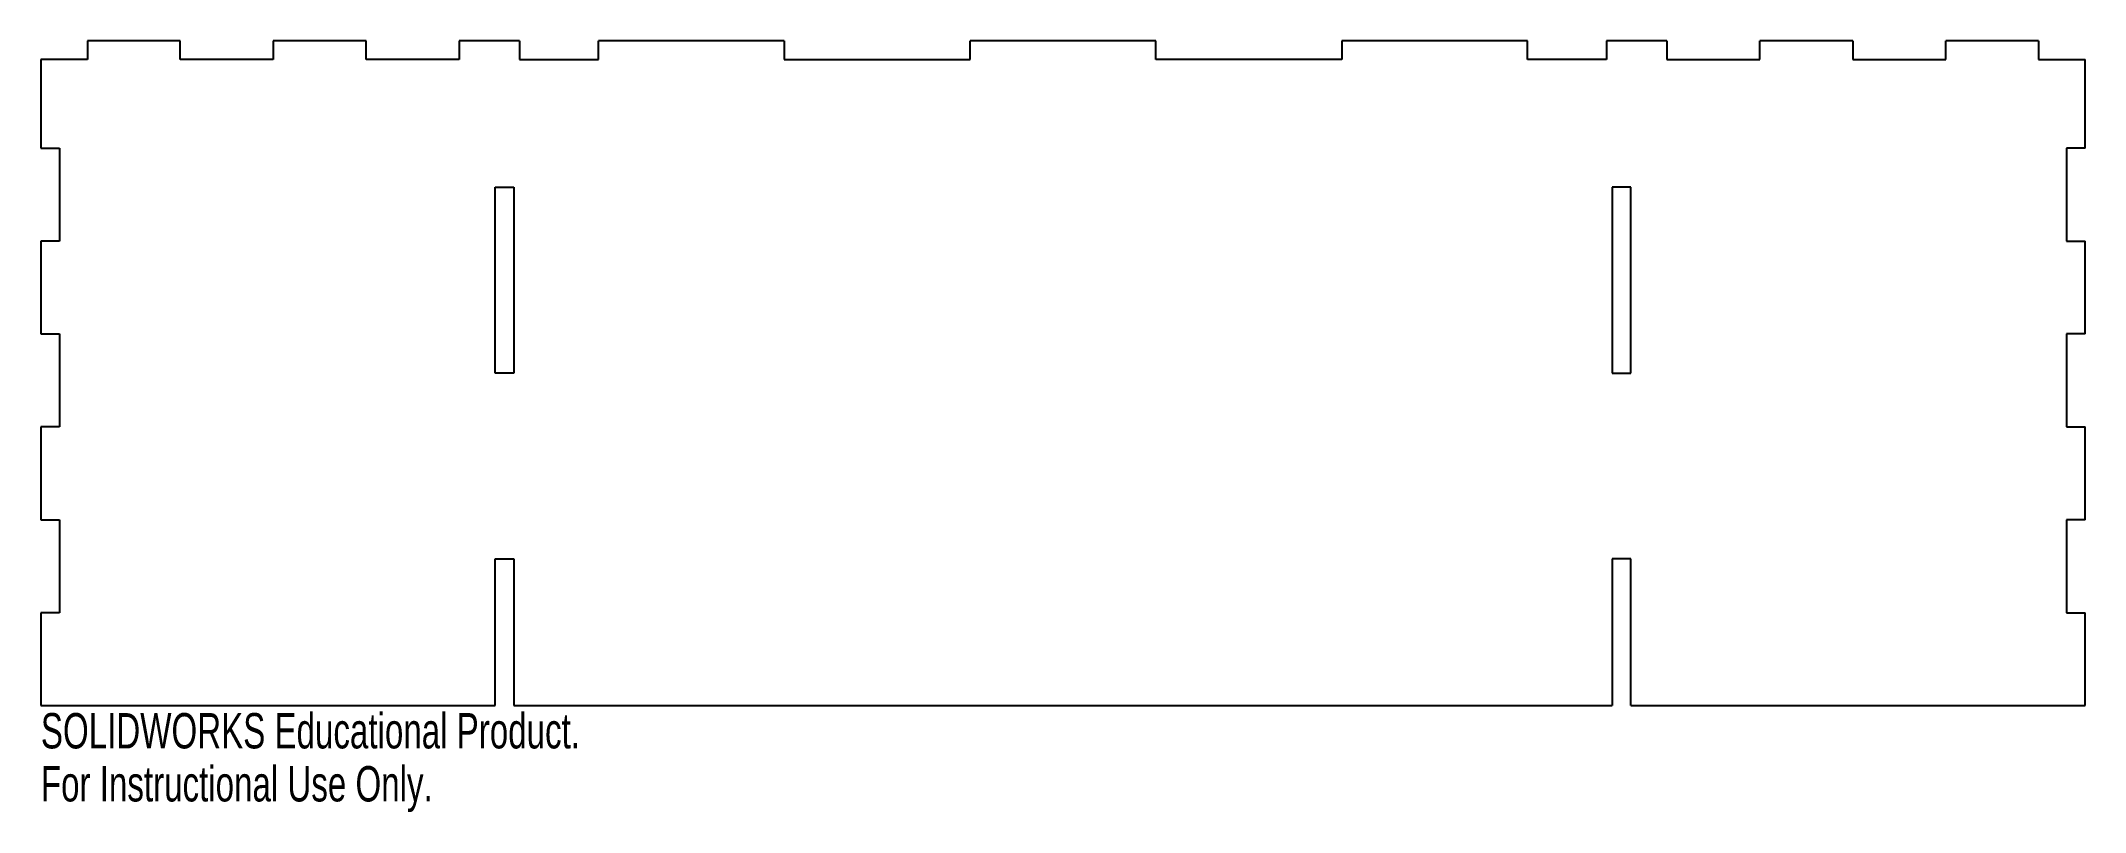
# Model space of a CAD drawing. Header units: inches. Extents: x -5.5 to 5.5, y -2.4 to 1.8.
import ezdxf

# ---------------------------------------------------------------- set-up
doc = ezdxf.new("R2010")
doc.units = ezdxf.units.IN
doc.header["$MEASUREMENT"] = 0
doc.styles.add('SLDTEXTSTYLE0', font='TXT', dxfattribs={"width": 0.7})

msp = doc.modelspace()

# ---------------------------------------------------------------- linework, layer by layer
at = {"color": 7, "linetype": 'Continuous', "lineweight": 25}
for p, q in [((-5.25, 1.78875), (-5.25, 1.68875)), ((-4.75, 1.78875), (-5.25, 1.78875)), ((-4.75, 1.68875), (-4.75, 1.78875)), ((-4.25, 1.78875), (-4.25, 1.68875)), ((-3.75, 1.78875), (-4.25, 1.78875)), ((-3.75, 1.68875), (-3.75, 1.78875)), ((-3.25, 1.78875), (-3.25, 1.68875)), ((-2.92375, 1.78875), (-3.25, 1.78875)), ((-2.92375, 1.78875), (-2.92375, 1.68875)), ((-2.5, 1.68875), (-2.5, 1.78875)), ((-1.5, 1.78875), (-2.5, 1.78875)), ((-1.5, 1.78875), (-1.5, 1.68875)), ((-0.5, 1.68875), (-0.5, 1.78875)), ((0.5, 1.78875), (-0.5, 1.78875)), ((0.5, 1.68875), (0.5, 1.78875)), ((1.5, 1.78875), (1.5, 1.68875)), ((2.5, 1.78875), (1.5, 1.78875)), ((2.5, 1.68875), (2.5, 1.78875)), ((2.92375, 1.78875), (2.92375, 1.68875)), ((3.25, 1.78875), (2.92375, 1.78875)), ((3.25, 1.78875), (3.25, 1.68875)), ((3.75, 1.68875), (3.75, 1.78875)), ((4.25, 1.78875), (3.75, 1.78875)), ((4.25, 1.78875), (4.25, 1.68875)), ((4.75, 1.68875), (4.75, 1.78875)), ((5.25, 1.78875), (4.75, 1.78875)), ((5.25, 1.78875), (5.25, 1.68875)), ((-5.5, 1.68875), (-5.5, 1.21125)), ((-5.25, 1.68875), (-5.5, 1.68875)), ((-4.25, 1.68875), (-4.75, 1.68875)), ((-3.25, 1.68875), (-3.75, 1.68875)), ((-2.92375, 1.68875), (-2.5, 1.68875)), ((-1.5, 1.68875), (-0.5, 1.68875)), ((1.5, 1.68875), (0.5, 1.68875)), ((2.92375, 1.68875), (2.5, 1.68875)), ((3.25, 1.68875), (3.75, 1.68875)), ((4.25, 1.68875), (4.75, 1.68875)), ((5.25, 1.68875), (5.5, 1.68875)), ((5.5, 1.21125), (5.5, 1.68875)), ((-5.5, 1.21125), (-5.4, 1.21125)), ((-5.4, 1.21125), (-5.4, 0.71125)), ((5.5, 1.21125), (5.4, 1.21125)), ((5.4, 1.21125), (5.4, 0.71125)), ((-3.055, 0.00125), (-3.055, 1.00125)), ((-3.055, 1.00125), (-2.955, 1.00125)), ((-2.955, 1.00125), (-2.955, 0.00125)), ((3.055, 1.00125), (2.955, 1.00125)), ((2.955, 1.00125), (2.955, 0.00125)), ((3.055, 0.00125), (3.055, 1.00125)), ((-5.5, 0.71125), (-5.5, 0.21125)), ((-5.4, 0.71125), (-5.5, 0.71125)), ((5.4, 0.71125), (5.5, 0.71125)), ((5.5, 0.21125), (5.5, 0.71125)), ((-5.5, 0.21125), (-5.4, 0.21125)), ((-5.4, 0.21125), (-5.4, -0.28875)), ((5.5, 0.21125), (5.4, 0.21125)), ((5.4, 0.21125), (5.4, -0.28875)), ((-2.955, 0.00125), (-3.055, 0.00125)), ((2.955, 0.00125), (3.055, 0.00125)), ((-5.5, -0.28875), (-5.5, -0.78875)), ((-5.4, -0.28875), (-5.5, -0.28875)), ((5.4, -0.28875), (5.5, -0.28875)), ((5.5, -0.78875), (5.5, -0.28875)), ((-5.5, -0.78875), (-5.4, -0.78875)), ((-5.4, -0.78875), (-5.4, -1.28875)), ((5.5, -0.78875), (5.4, -0.78875)), ((5.4, -0.78875), (5.4, -1.28875)), ((-3.055, -0.99875), (-2.955, -0.99875)), ((-3.055, -1.78875), (-3.055, -0.99875)), ((-2.955, -0.99875), (-2.955, -1.78875)), ((3.055, -0.99875), (2.955, -0.99875)), ((2.955, -0.99875), (2.955, -1.78875)), ((3.055, -1.78875), (3.055, -0.99875)), ((-5.5, -1.28875), (-5.5, -1.78875)), ((-5.4, -1.28875), (-5.5, -1.28875)), ((5.4, -1.28875), (5.5, -1.28875)), ((5.5, -1.78875), (5.5, -1.28875)), ((-5.5, -1.78875), (-3.055, -1.78875)), ((-2.955, -1.78875), (2.955, -1.78875)), ((3.055, -1.78875), (5.5, -1.78875))]:
    msp.add_line(p, q, dxfattribs=at)

# ---------------------------------------------------------------- texts
at = {"color": 7, "linetype": 'Continuous', "char_height": 0.1903, "attachment_point": 1, "style": 'SLDTEXTSTYLE0'}
for s, insert in [('SOLIDWORKS Educational Product.', (-5.5, -1.82889)), ('For Instructional Use Only.', (-5.5, -2.11434))]:
    msp.add_mtext(s, dxfattribs=dict(at, insert=insert))

doc.saveas('drawing.dxf')
